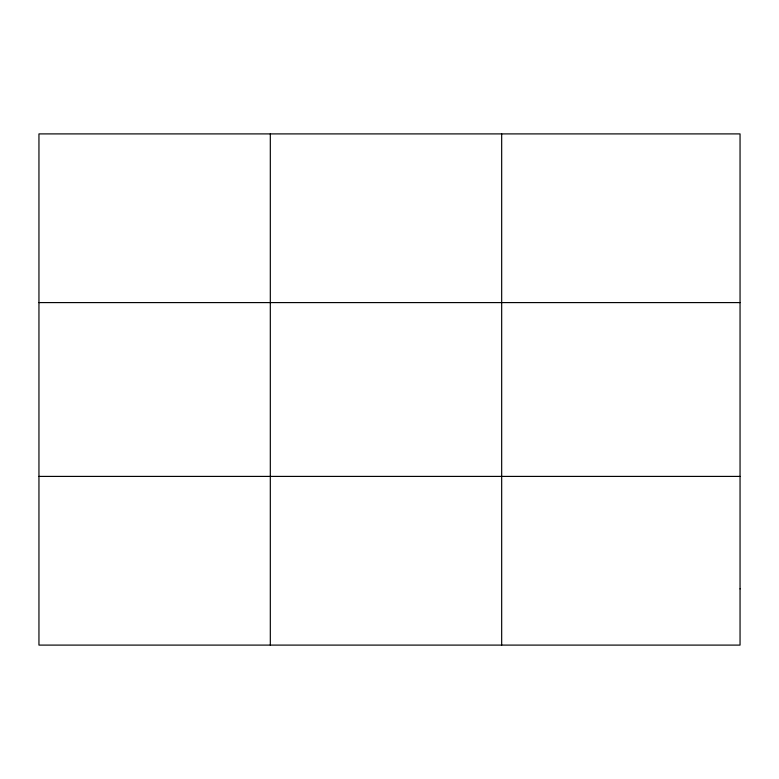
<?xml version="1.0" encoding="UTF-8"?>
<svg xmlns="http://www.w3.org/2000/svg" width="779" height="779" viewBox="0 0 779 779"><rect width="100%" height="100%" fill="white"/><g stroke="black" fill="none" stroke-linecap="round" stroke-linejoin="round"><path stroke-width="1.17" d="M270.313 645.1L270.313 133.9M501.676 645.1L501.676 133.9M38.95 302.593L740.05 302.593M38.95 476.407L740.05 476.407M740.05 588.875L740.05 645.1L38.95 645.1L38.95 133.9L740.05 133.9L740.05 588.875"/></g></svg>
